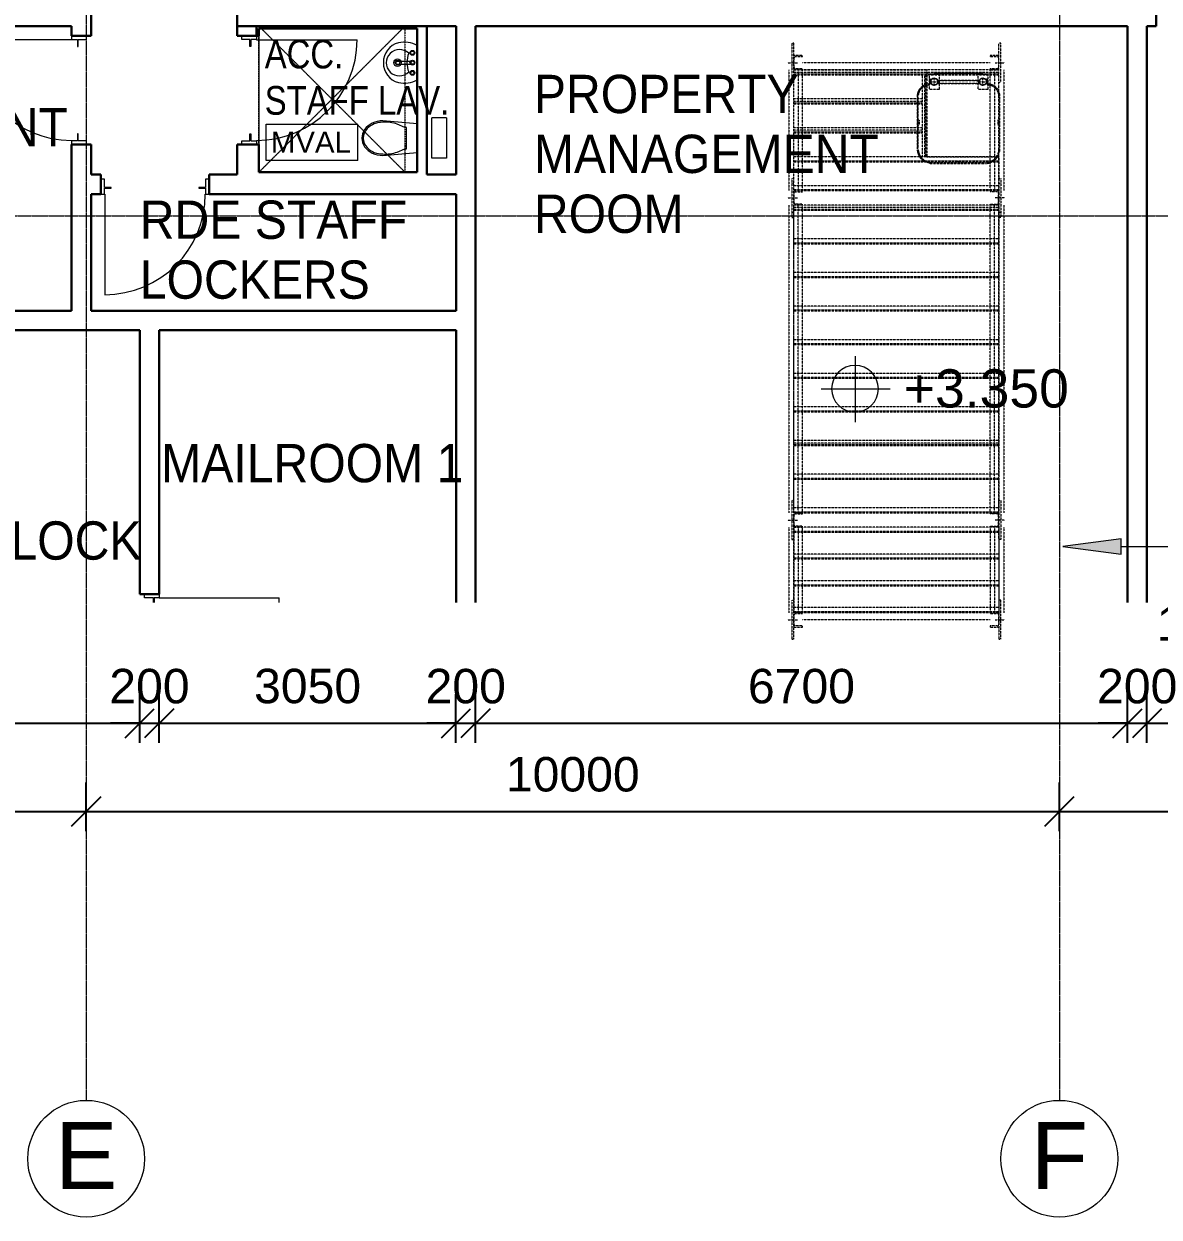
# Model space of a CAD drawing. Header units: millimetres. Extents: x -309924 to 219496, y -330797 to 211873.
# Drawn here: x 46211 to 57876, y 122717 to 134980 of the extents above; entities that cross this region are included whole.
import ezdxf

# ---------------------------------------------------------------- set-up
doc = ezdxf.new("R2010")
doc.units = ezdxf.units.MM
for name, pattern in [('Grid Line', [21, 12, -3, 3, -3]), ('Hidden_samll_', [3, 2, -1]), ('Overhead', [1.8, 1.2, -0.6])]:
    doc.linetypes.add(name, pattern=pattern)
for name, color, linetype, lineweight in [('0-1', 7, 'Continuous', 5), ('A-ANNO-DIMS', 7, 'Continuous', 9), ('A-ANNO-NOTE', 7, 'Continuous', 5), ('A-DETL-GENF', 7, 'Continuous', 5), ('A-DETL-GENF-6', 7, 'Hidden_samll_', 5), ('A-DOOR', 7, 'Continuous', 5), ('A-DOOR-FRAM', 7, 'Continuous', 5), ('A-FLOR', 7, 'Continuous', 18), ('G-ANNO-DIMS', 7, 'Continuous', 5), ('G-ANNO-TEXT', 7, 'Continuous', 5), ('I-WALL', 7, 'Continuous', 9), ('I-WALL-3', 7, 'Continuous', 18), ('P-SANR-FIXT', 7, 'Continuous', 5), ('S-GRID-1', 7, 'Grid Line', 5), ('S-GRID-IDEN', 7, 'Continuous', 5)]:
    doc.layers.add(name, color=color, linetype=linetype, lineweight=lineweight)
doc.layers.add('B2 HP$0$WELD', color=253, linetype='Continuous')
doc.layers.add('Generic Models', color=7, linetype='Continuous')
doc.layers.add('Q-SPCQ-1', color=7, linetype='Continuous', lineweight=5, true_color=0xdfbfff)
doc.styles.add('Arial Narrow_1', font='ARIALN.TTF', dxfattribs={"height": 294.984802})
doc.styles.add('Arial_11', font='arial.ttf', dxfattribs={"height": 354.071856})
doc.styles.add('Arial_2', font='arial.ttf', dxfattribs={"height": 1.475299})
doc.styles.add('Arial_4', font='arial.ttf', dxfattribs={"height": 688.473054})
doc.styles.add('Arial_5', font='arial.ttf', dxfattribs={"width": 0.9, "height": 393.413174})
doc.dimstyles.new('Diagonal_-_2_0mm_Arial', dxfattribs={"dimscale": 304.8, "dimtxt": 500, "dimasz": 0.984252, "dimexe": 0.984252, "dimexo": 0.984252, "dimgap": 0.656168, "dimtad": 1, "dimdec": 0, "dimrnd": 5, "dimzin": 0, "dimdsep": 46, "dimtxsty": 'Arial_11', "dimblk1": 'OBLIQUE', "dimblk2": 'OBLIQUE', "dimsah": 1, "dimcen": 0.09, "dimdle": 0.656168, "dimadec": 0, "dimazin": 0, "dimtfac": 1, "dimtdec": 4, "dimtix": 1, "dimtmove": 0, "dimatfit": 3, "dimfxl": 1, "dimtvp": 1, "dimtolj": 1, "dimtzin": 0, "dimarcsym": 2})
pattern_1 = [(45, (-3598.9628, 5779.7869), (-0.5612660076, 0.5612660076), [])]
pattern_2 = [(45, (-3648.9628, 5779.7869), (-0.5612660076, 0.5612660076), [])]

# ---------------------------------------------------------------- blocks, each defined once
blk = doc.blocks.new('ARC_ANN_Toilet Universal - ARC_ANN_Toilet Universal-972495-B2_F PLAN _2 OF 2_')
at = {"layer": 'A-DETL-GENF-6'}
for p, q in [((-750, -750), (-750, 750)), ((-750, 750), (750, 750)), ((-750, 750), (750, -750)), ((-750, -750), (750, 750)), ((750, 750), (750, -750)), ((750, -750), (-750, -750))]:
    blk.add_line(p, q, dxfattribs=at)
blk = doc.blocks.new('Grid - 3mm-2917264-B2_F PLAN _2 OF 2_')
at = {"layer": 'S-GRID-IDEN'}
blk.add_circle((0, 0), 3, dxfattribs=at)
blk = doc.blocks.new('ARC_DOOR_M40_SINGLE_METAL - 900x2100mm-33263915-B2_F PLAN _2 OF 2_')
at = {"layer": 'A-DOOR'}
blk.add_line((517, 100), (517, 1134), dxfattribs=at)
at = {"layer": 'A-DOOR-FRAM'}
for p, q in [((-520, 100), (-557, 100)), ((-520, 40), (-520, 100)), ((-450, 40), (-520, 40)), ((-520, -52), (-520, 33)), ((-520, 33), (-450, 33)), ((-450, 33), (-450, 40)), ((520, 40), (450, 40)), ((450, 40), (450, 33)), ((450, 33), (520, 33)), ((557, 100), (520, 100)), ((520, 100), (520, 40)), ((520, 33), (520, -52)), ((-557, -52), (-520, -52)), ((520, -52), (557, -52))]:
    blk.add_line(p, q, dxfattribs=at)
blk.add_arc((517, 100), 1034, 90, 180, dxfattribs=at)
blk = doc.blocks.new('ARC_DOOR_M40_SINGLE_METAL - 1100x2100mm-33263900-B2_F PLAN _2 OF 2_')
at = {"layer": 'A-DOOR'}
blk.add_line((617, -100), (617, -1334), dxfattribs=at)
at = {"layer": 'A-DOOR-FRAM'}
for p, q in [((620, 52), (657, 52)), ((620, -40), (620, 52)), ((570, -40), (620, -40)), ((620, -47), (570, -47)), ((620, -100), (620, -47)), ((657, -100), (620, -100))]:
    blk.add_line(p, q, dxfattribs=at)
blk.add_arc((617, -100), 1234, 267.7886, 270, dxfattribs=at)
blk = doc.blocks.new('ARC_DOOR_M40_SINGLE_METAL - 900x2100mm-V21-B2_F PLAN _2 OF 2_')
at = {"layer": 'A-DOOR'}
blk.add_line((517, -100), (517, -1134), dxfattribs=at)
at = {"layer": 'A-DOOR-FRAM'}
for p, q in [((-557, 52), (-520, 52)), ((-520, 52), (-520, -33)), ((520, 52), (557, 52)), ((520, -33), (520, 52)), ((-520, -100), (-557, -100)), ((-520, -33), (-450, -33)), ((-520, -40), (-520, -100)), ((-450, -40), (-520, -40)), ((-450, -33), (-450, -40)), ((450, -33), (520, -33)), ((450, -40), (450, -33)), ((520, -40), (450, -40)), ((520, -100), (520, -40)), ((557, -100), (520, -100))]:
    blk.add_line(p, q, dxfattribs=at)
blk.add_arc((517, -100), 1034, 180, 270, dxfattribs=at)
blk = doc.blocks.new('ARC_DOOR_M40_SINGLE_METAL - 900x2100mm-33263898-B2_F PLAN _2 OF 2_')
at = {"layer": 'A-DOOR'}
blk.add_line((517, 100), (517, 1134), dxfattribs=at)
at = {"layer": 'A-DOOR-FRAM'}
for p, q in [((-520, 100), (-557, 100)), ((-520, 40), (-520, 100)), ((-450, 40), (-520, 40)), ((-520, -52), (-520, 33)), ((-520, 33), (-450, 33)), ((-450, 33), (-450, 40)), ((520, 40), (450, 40)), ((450, 40), (450, 33)), ((450, 33), (520, 33)), ((557, 100), (520, 100)), ((520, 100), (520, 40)), ((520, 33), (520, -52)), ((-557, -52), (-520, -52)), ((520, -52), (557, -52))]:
    blk.add_line(p, q, dxfattribs=at)
blk.add_arc((517, 100), 1034, 90, 180, dxfattribs=at)
blk = doc.blocks.new('_Oblique')
at = {"color": 0, "linetype": 'ByBlock', "lineweight": -2}
blk.add_line((-0.5, -0.5), (0.5, 0.5), dxfattribs=at)
blk = doc.blocks.new('*D275')
at = {"layer": 'A-ANNO-DIMS', "color": 0, "lineweight": -2, "transparency": 16777216}
for p, q in [((43001, 127592), (43001, 128092)), ((47401, 127592), (47401, 128092)), ((42801, 127792), (47601, 127792))]:
    blk.add_line(p, q, dxfattribs=at)
at = {"layer": 'Defpoints', "color": 0, "transparency": 16777216}
for p in [(47401, 127792), (43001, 127292), (47401, 127292)]:
    blk.add_point(p, dxfattribs=at)
at = {"layer": 'A-ANNO-DIMS', "color": 0, "lineweight": -2, "transparency": 16777216, "xscale": 299.9999999999999, "yscale": 299.9999999999999, "zscale": 299.9999999999999, "rotation": 180}
blk.add_blockref('_Oblique', (43001, 127792), dxfattribs=at)
at = {"layer": 'A-ANNO-DIMS', "color": 0, "lineweight": -2, "transparency": 16777216, "xscale": 299.9999999999999, "yscale": 299.9999999999999, "zscale": 299.9999999999999}
blk.add_blockref('_Oblique', (47401, 127792), dxfattribs=at)
at = {"layer": 'A-ANNO-DIMS', "color": 0, "transparency": 16777216, "insert": (45201, 128172), "char_height": 354.1, "attachment_point": 5, "style": 'Arial_11'}
blk.add_mtext('\\A1;4400', dxfattribs=at)
blk = doc.blocks.new('*D276')
at = {"layer": 'A-ANNO-DIMS', "color": 0, "lineweight": -2, "transparency": 16777216}
for p, q in [((47401, 127592), (47401, 128092)), ((47601, 127592), (47601, 128092)), ((47401, 127792), (47101, 127792)), ((47401, 127792), (47601, 127792)), ((47601, 127792), (47901, 127792))]:
    blk.add_line(p, q, dxfattribs=at)
at = {"layer": 'Defpoints', "color": 0, "transparency": 16777216}
for p in [(47601, 127792), (47401, 127292), (47601, 127292)]:
    blk.add_point(p, dxfattribs=at)
at = {"layer": 'A-ANNO-DIMS', "color": 0, "lineweight": -2, "transparency": 16777216, "xscale": 299.9999999999999, "yscale": 299.9999999999999, "zscale": 299.9999999999999}
blk.add_blockref('_Oblique', (47401, 127792), dxfattribs=at)
at = {"layer": 'A-ANNO-DIMS', "color": 0, "lineweight": -2, "transparency": 16777216, "xscale": 299.9999999999999, "yscale": 299.9999999999999, "zscale": 299.9999999999999, "rotation": 180}
blk.add_blockref('_Oblique', (47601, 127792), dxfattribs=at)
at = {"layer": 'A-ANNO-DIMS', "color": 0, "transparency": 16777216, "insert": (47501, 128172), "char_height": 354.1, "attachment_point": 5, "style": 'Arial_11'}
blk.add_mtext('\\A1;200', dxfattribs=at)
blk = doc.blocks.new('*D277')
at = {"layer": 'A-ANNO-DIMS', "color": 0, "lineweight": -2, "transparency": 16777216}
for p, q in [((47601, 127592), (47601, 128092)), ((50651, 127592), (50651, 128092)), ((47401, 127792), (50851, 127792))]:
    blk.add_line(p, q, dxfattribs=at)
at = {"layer": 'Defpoints', "color": 0, "transparency": 16777216}
for p in [(50651, 127792), (47601, 127292), (50651, 127292)]:
    blk.add_point(p, dxfattribs=at)
at = {"layer": 'A-ANNO-DIMS', "color": 0, "lineweight": -2, "transparency": 16777216, "xscale": 299.9999999999999, "yscale": 299.9999999999999, "zscale": 299.9999999999999, "rotation": 180}
blk.add_blockref('_Oblique', (47601, 127792), dxfattribs=at)
at = {"layer": 'A-ANNO-DIMS', "color": 0, "lineweight": -2, "transparency": 16777216, "xscale": 299.9999999999999, "yscale": 299.9999999999999, "zscale": 299.9999999999999}
blk.add_blockref('_Oblique', (50651, 127792), dxfattribs=at)
at = {"layer": 'A-ANNO-DIMS', "color": 0, "transparency": 16777216, "insert": (49126, 128173), "char_height": 354.1, "attachment_point": 5, "style": 'Arial_11'}
blk.add_mtext('\\A1;3050', dxfattribs=at)
blk = doc.blocks.new('*D278')
at = {"layer": 'A-ANNO-DIMS', "color": 0, "lineweight": -2, "transparency": 16777216}
for p, q in [((50651, 127592), (50651, 128092)), ((50851, 127592), (50851, 128092)), ((50651, 127792), (50351, 127792)), ((50651, 127792), (50851, 127792)), ((50851, 127792), (51151, 127792))]:
    blk.add_line(p, q, dxfattribs=at)
at = {"layer": 'Defpoints', "color": 0, "transparency": 16777216}
for p in [(50851, 127792), (50651, 127292), (50851, 127292)]:
    blk.add_point(p, dxfattribs=at)
at = {"layer": 'A-ANNO-DIMS', "color": 0, "lineweight": -2, "transparency": 16777216, "xscale": 299.9999999999999, "yscale": 299.9999999999999, "zscale": 299.9999999999999}
blk.add_blockref('_Oblique', (50651, 127792), dxfattribs=at)
at = {"layer": 'A-ANNO-DIMS', "color": 0, "lineweight": -2, "transparency": 16777216, "xscale": 299.9999999999999, "yscale": 299.9999999999999, "zscale": 299.9999999999999, "rotation": 180}
blk.add_blockref('_Oblique', (50851, 127792), dxfattribs=at)
at = {"layer": 'A-ANNO-DIMS', "color": 0, "transparency": 16777216, "insert": (50751, 128172), "char_height": 354.1, "attachment_point": 5, "style": 'Arial_11'}
blk.add_mtext('\\A1;200', dxfattribs=at)
blk = doc.blocks.new('*D279')
at = {"layer": 'A-ANNO-DIMS', "color": 0, "lineweight": -2, "transparency": 16777216}
for p, q in [((50851, 127592), (50851, 128092)), ((57551, 127592), (57551, 128092)), ((50651, 127792), (57751, 127792))]:
    blk.add_line(p, q, dxfattribs=at)
at = {"layer": 'Defpoints', "color": 0, "transparency": 16777216}
for p in [(57551, 127792), (50851, 127292), (57551, 127292)]:
    blk.add_point(p, dxfattribs=at)
at = {"layer": 'A-ANNO-DIMS', "color": 0, "lineweight": -2, "transparency": 16777216, "xscale": 299.9999999999999, "yscale": 299.9999999999999, "zscale": 299.9999999999999, "rotation": 180}
blk.add_blockref('_Oblique', (50851, 127792), dxfattribs=at)
at = {"layer": 'A-ANNO-DIMS', "color": 0, "lineweight": -2, "transparency": 16777216, "xscale": 299.9999999999999, "yscale": 299.9999999999999, "zscale": 299.9999999999999}
blk.add_blockref('_Oblique', (57551, 127792), dxfattribs=at)
at = {"layer": 'A-ANNO-DIMS', "color": 0, "transparency": 16777216, "insert": (54201, 128172), "char_height": 354.1, "attachment_point": 5, "style": 'Arial_11'}
blk.add_mtext('\\A1;6700', dxfattribs=at)
blk = doc.blocks.new('*D280')
at = {"layer": 'A-ANNO-DIMS', "color": 0, "lineweight": -2, "transparency": 16777216}
for p, q in [((57551, 127592), (57551, 128092)), ((57751, 127592), (57751, 128092)), ((57551, 127792), (57251, 127792)), ((57551, 127792), (57751, 127792)), ((57751, 127792), (58051, 127792))]:
    blk.add_line(p, q, dxfattribs=at)
at = {"layer": 'Defpoints', "color": 0, "transparency": 16777216}
for p in [(57751, 127792), (57551, 127292), (57751, 127292)]:
    blk.add_point(p, dxfattribs=at)
at = {"layer": 'A-ANNO-DIMS', "color": 0, "lineweight": -2, "transparency": 16777216, "xscale": 299.9999999999999, "yscale": 299.9999999999999, "zscale": 299.9999999999999}
blk.add_blockref('_Oblique', (57551, 127792), dxfattribs=at)
at = {"layer": 'A-ANNO-DIMS', "color": 0, "lineweight": -2, "transparency": 16777216, "xscale": 299.9999999999999, "yscale": 299.9999999999999, "zscale": 299.9999999999999, "rotation": 180}
blk.add_blockref('_Oblique', (57751, 127792), dxfattribs=at)
at = {"layer": 'A-ANNO-DIMS', "color": 0, "transparency": 16777216, "insert": (57651, 128172), "char_height": 354.1, "attachment_point": 5, "style": 'Arial_11'}
blk.add_mtext('\\A1;200', dxfattribs=at)
blk = doc.blocks.new('*D281')
at = {"layer": 'A-ANNO-DIMS', "color": 0, "lineweight": -2, "transparency": 16777216}
for p, q in [((57751, 127592), (57751, 128092)), ((59051, 127592), (59051, 128092)), ((57551, 127792), (59251, 127792))]:
    blk.add_line(p, q, dxfattribs=at)
at = {"layer": 'Defpoints', "color": 0, "transparency": 16777216}
for p in [(59051, 127792), (57751, 127292), (59051, 127292)]:
    blk.add_point(p, dxfattribs=at)
at = {"layer": 'A-ANNO-DIMS', "color": 0, "lineweight": -2, "transparency": 16777216, "xscale": 299.9999999999999, "yscale": 299.9999999999999, "zscale": 299.9999999999999, "rotation": 180}
blk.add_blockref('_Oblique', (57751, 127792), dxfattribs=at)
at = {"layer": 'A-ANNO-DIMS', "color": 0, "lineweight": -2, "transparency": 16777216, "xscale": 299.9999999999999, "yscale": 299.9999999999999, "zscale": 299.9999999999999}
blk.add_blockref('_Oblique', (59051, 127792), dxfattribs=at)
at = {"layer": 'A-ANNO-DIMS', "color": 0, "transparency": 16777216, "insert": (58401, 128815), "char_height": 354.1, "attachment_point": 5, "style": 'Arial_11'}
blk.add_mtext('\\A1;1300', dxfattribs=at)
blk = doc.blocks.new('*D284')
at = {"layer": 'A-ANNO-DIMS', "color": 0, "lineweight": -2, "transparency": 16777216}
for p, q in [((36851, 126685), (36851, 127185)), ((46851, 126685), (46851, 127185)), ((36651, 126885), (47051, 126885))]:
    blk.add_line(p, q, dxfattribs=at)
at = {"layer": 'Defpoints', "color": 0, "transparency": 16777216}
for p in [(46851, 126885), (36851, 126385), (46851, 126385)]:
    blk.add_point(p, dxfattribs=at)
at = {"layer": 'A-ANNO-DIMS', "color": 0, "lineweight": -2, "transparency": 16777216, "xscale": 299.9999999999999, "yscale": 299.9999999999999, "zscale": 299.9999999999999, "rotation": 180}
blk.add_blockref('_Oblique', (36851, 126885), dxfattribs=at)
at = {"layer": 'A-ANNO-DIMS', "color": 0, "lineweight": -2, "transparency": 16777216, "xscale": 299.9999999999999, "yscale": 299.9999999999999, "zscale": 299.9999999999999}
blk.add_blockref('_Oblique', (46851, 126885), dxfattribs=at)
at = {"layer": 'A-ANNO-DIMS', "color": 0, "transparency": 16777216, "insert": (41851, 127266), "char_height": 354.1, "attachment_point": 5, "style": 'Arial_11'}
blk.add_mtext('\\A1;10000', dxfattribs=at)
blk = doc.blocks.new('*D285')
at = {"layer": 'A-ANNO-DIMS', "color": 0, "lineweight": -2, "transparency": 16777216}
for p, q in [((46851, 126685), (46851, 127185)), ((56851, 126685), (56851, 127185)), ((46651, 126885), (57051, 126885))]:
    blk.add_line(p, q, dxfattribs=at)
at = {"layer": 'Defpoints', "color": 0, "transparency": 16777216}
for p in [(56851, 126885), (46851, 126385), (56851, 126385)]:
    blk.add_point(p, dxfattribs=at)
at = {"layer": 'A-ANNO-DIMS', "color": 0, "lineweight": -2, "transparency": 16777216, "xscale": 299.9999999999999, "yscale": 299.9999999999999, "zscale": 299.9999999999999, "rotation": 180}
blk.add_blockref('_Oblique', (46851, 126885), dxfattribs=at)
at = {"layer": 'A-ANNO-DIMS', "color": 0, "lineweight": -2, "transparency": 16777216, "xscale": 299.9999999999999, "yscale": 299.9999999999999, "zscale": 299.9999999999999}
blk.add_blockref('_Oblique', (56851, 126885), dxfattribs=at)
at = {"layer": 'A-ANNO-DIMS', "color": 0, "transparency": 16777216, "insert": (51851, 127266), "char_height": 354.1, "attachment_point": 5, "style": 'Arial_11'}
blk.add_mtext('\\A1;10000', dxfattribs=at)
blk = doc.blocks.new('*D286')
at = {"layer": 'A-ANNO-DIMS', "color": 0, "lineweight": -2, "transparency": 16777216}
for p, q in [((56851, 126685), (56851, 127185)), ((66851, 126685), (66851, 127185)), ((56651, 126885), (67051, 126885))]:
    blk.add_line(p, q, dxfattribs=at)
at = {"layer": 'Defpoints', "color": 0, "transparency": 16777216}
for p in [(66851, 126885), (56851, 126385), (66851, 126385)]:
    blk.add_point(p, dxfattribs=at)
at = {"layer": 'A-ANNO-DIMS', "color": 0, "lineweight": -2, "transparency": 16777216, "xscale": 299.9999999999999, "yscale": 299.9999999999999, "zscale": 299.9999999999999, "rotation": 180}
blk.add_blockref('_Oblique', (56851, 126885), dxfattribs=at)
at = {"layer": 'A-ANNO-DIMS', "color": 0, "lineweight": -2, "transparency": 16777216, "xscale": 299.9999999999999, "yscale": 299.9999999999999, "zscale": 299.9999999999999}
blk.add_blockref('_Oblique', (66851, 126885), dxfattribs=at)
at = {"layer": 'A-ANNO-DIMS', "color": 0, "transparency": 16777216, "insert": (61851, 127266), "char_height": 354.1, "attachment_point": 5, "style": 'Arial_11'}
blk.add_mtext('\\A1;10000', dxfattribs=at)
blk = doc.blocks.new('ARC_ANN_MVAL - MVAL-956366-G_F PLAN _1 OF 2_')
at = {"layer": 'A-ANNO-NOTE'}
for p, q in [((-2.443, -0.916), (-2.443, 0.946)), ((-2.443, 0.946), (2.261, 0.946)), ((2.261, -0.916), (2.261, 0.946)), ((2.261, -0.916), (-2.443, -0.916))]:
    blk.add_line(p, q, dxfattribs=at)
at = {"layer": 'A-ANNO-NOTE', "insert": (-0.153, 0.57), "char_height": 1.0819, "width": 4.89704, "attachment_point": 2, "line_spacing_factor": 0.938532, "style": 'Arial_2'}
blk.add_mtext('MVAL', dxfattribs=at)
blk = doc.blocks.new('B2 HP$0$A$C15751AA4')
at = {"layer": 'B2 HP$0$WELD', "ltscale": 20}
h = blk.add_hatch(color=256, dxfattribs=at)
h.dxf.hatch_style = 1
h.paths.add_polyline_path([(2, 0), (2, 2), (0, 2, 0.414219)])
at = {"layer": 'B2 HP$0$WELD'}
blk.add_lwpolyline([(2, 0), (2, 2), (0, 2, 0.414219)], format="xyb", close=True, dxfattribs=at)
blk = doc.blocks.new('B2 HP$0$A$C2B5B1DEE')
at = {"layer": 'B2 HP$0$WELD', "ltscale": 20}
for centre, start in [((4, 16), 90.0011), ((4, 12), 150), ((4, 8), 150), ((4, 4), 150)]:
    blk.add_arc(centre, 4, start, 269.9989, dxfattribs=at)

msp = doc.modelspace()

# ---------------------------------------------------------------- hatches: boundary and pattern name
at = {"layer": 'G-ANNO-TEXT'}
msp.add_hatch(color=256, dxfattribs=at).paths.add_polyline_path([(56886.6, 129607.9), (57486.6, 129528.9), (57486.6, 129686.9)], flags=0)
at = {"layer": 'Generic Models', "linetype": 'Overhead', "lineweight": 0, "true_color": 0x636466}
h = msp.add_hatch(color=251, dxfattribs=at)
h.dxf.hatch_style = 1
h.paths.add_polyline_path([(55599.5, 134402.1, -0.6319438), (55602.8, 134400.6), (55600.8, 134400.6, 0.020008)])
h = msp.add_hatch(dxfattribs=at)
h.set_pattern_fill('ANSI31', color=251, scale=0.25)
h.set_pattern_definition(pattern_1)
h.paths.add_polyline_path([(55603.3, 134400.6), (55600.8, 134400.6, -0.0241672), (55602.2, 134398.6), (55604.5, 134398.6, 0.0216751)])
h.paths.add_polyline_path([(55604.5, 134398.6), (55603.8, 134398.6), (55603.8, 134395.4, -0.1010205), (55605.8, 134385.6), (55605.8, 134395.8, 0.0287648)])
h = msp.add_hatch(dxfattribs=at)
h.set_pattern_fill('ANSI31', color=251, scale=0.25)
h.set_pattern_definition(pattern_2)
h.paths.add_polyline_path([(56027.5, 134400.6), (56030, 134400.6, 0.0241672), (56028.6, 134398.6), (56026.3, 134398.6, -0.0216751)])
h.paths.add_polyline_path([(56026.3, 134398.6), (56027, 134398.6), (56027, 134395.4, 0.1010205), (56025, 134385.6), (56025, 134395.8, -0.0287648)])
h = msp.add_hatch(color=251, dxfattribs=at)
h.dxf.hatch_style = 1
h.paths.add_polyline_path([(56031.2, 134402.1, 0.6319438), (56028, 134400.6), (56030, 134400.6, -0.020008)])
h = msp.add_hatch(color=251, dxfattribs=at)
h.dxf.hatch_style = 1
h.paths.add_polyline_path([(55600.8, 134370.6), (55602.8, 134370.6, -0.6319438), (55599.5, 134369, 0.020008)])
h = msp.add_hatch(dxfattribs=at)
h.set_pattern_fill('ANSI31', color=251, scale=0.25)
h.set_pattern_definition(pattern_1)
h.paths.add_polyline_path([(55605.8, 134395.8), (55605.8, 134385.6), (55607.8, 134385.6, 0.0971329)])
h.paths.add_polyline_path([(55607.8, 134385.6), (55605.8, 134385.6, -0.1375709), (55602.2, 134372.6), (55604.5, 134372.6, 0.1262505)])
h.paths.add_polyline_path([(55604.5, 134372.6), (55602.2, 134372.6, -0.0241672), (55600.8, 134370.6), (55603.3, 134370.6, 0.0216751)])
h = msp.add_hatch(dxfattribs=at)
h.set_pattern_fill('ANSI31', color=251, scale=0.25)
h.set_pattern_definition(pattern_2)
h.paths.add_polyline_path([(56025, 134395.8), (56025, 134385.6), (56023, 134385.6, -0.0971329)])
h.paths.add_polyline_path([(56023, 134385.6), (56025, 134385.6, 0.1375709), (56028.6, 134372.6), (56026.3, 134372.6, -0.1262505)])
h.paths.add_polyline_path([(56026.3, 134372.6), (56028.6, 134372.6, 0.0241672), (56030, 134370.6), (56027.5, 134370.6, -0.0216751)])
h = msp.add_hatch(color=251, dxfattribs=at)
h.dxf.hatch_style = 1
h.paths.add_polyline_path([(56030, 134370.6), (56028, 134370.6, 0.6319438), (56031.2, 134369, -0.020008)])
h = msp.add_hatch(color=251, dxfattribs=at)
h.dxf.hatch_style = 1
h.paths.add_polyline_path([(55400.4, 133995.6, -0.4142136), (55405.4, 133990.6), (55400.4, 133990.6)])
h = msp.add_hatch(color=251, dxfattribs=at)
h.dxf.hatch_style = 1
h.paths.add_polyline_path([(55400.4, 133935.6, 0.4142136), (55405.4, 133940.6), (55400.4, 133940.6)])
h = msp.add_hatch(color=251, dxfattribs=at)
h.dxf.hatch_style = 1
h.paths.add_polyline_path([(56230.4, 133995.6, 0.4142136), (56225.4, 133990.6), (56230.4, 133990.6)])
h = msp.add_hatch(color=251, dxfattribs=at)
h.dxf.hatch_style = 1
h.paths.add_polyline_path([(56230.4, 133935.6, -0.4142136), (56225.4, 133940.6), (56230.4, 133940.6)])
h = msp.add_hatch(color=251, dxfattribs=at)
h.dxf.hatch_style = 1
h.paths.add_polyline_path([(55785.4, 133555.6, -0.4142136), (55790.4, 133560.6), (55790.4, 133555.6)])
h = msp.add_hatch(color=251, dxfattribs=at)
h.dxf.hatch_style = 1
h.paths.add_polyline_path([(55845.4, 133555.6, 0.4142136), (55840.4, 133560.6), (55840.4, 133555.6)])

# ---------------------------------------------------------------- linework, layer by layer
at = {"layer": 'A-FLOR'}
msp.add_line((48626.1, 134855.9), (48626.1, 133741.9), dxfattribs=at)
at = {"layer": 'G-ANNO-DIMS', "extrusion": (0, 0, -1)}
for p, q in [((54751.3, 131565.7), (54751.3, 130886.4)), ((54403.6, 131229.8), (55112.1, 131229.8))]:
    msp.add_line(p, q, dxfattribs=at)
msp.add_circle((-54751.3, 131229.8), 240, dxfattribs=at)
at = {"layer": 'G-ANNO-TEXT'}
for p, q in [((57486.6, 129686.9), (56886.6, 129607.9)), ((57486.6, 129528.9), (57486.6, 129686.9)), ((56886.6, 129607.9), (57486.6, 129528.9)), ((57486.6, 129607.9), (59843.3, 129607.9))]:
    msp.add_line(p, q, dxfattribs=at)
at = {"layer": 'Generic Models', "color": 251, "linetype": 'Overhead', "lineweight": 0, "true_color": 0x636466}
for p, q in [((54121.3, 134781.1), (54101.3, 134781.1)), ((54101.3, 134781.1), (54101.3, 134381.1)), ((54121.3, 128656.1), (54121.3, 134781.1)), ((56250.4, 134781.1), (56230.4, 134781.1)), ((56230.4, 132991.1), (56230.4, 134781.1)), ((56250.4, 134381.1), (56250.4, 134781.1)), ((54211.3, 134656.1), (54121.3, 134656.1)), ((54139.1, 134644.1), (54211.3, 134644.1)), ((54211.3, 134644.1), (54211.3, 134656.1)), ((56230.4, 134656.1), (56140.4, 134656.1)), ((56140.4, 134656.1), (56140.4, 134644.1)), ((56140.4, 134644.1), (56212.6, 134644.1)), ((54061.3, 134581.1), (54161.3, 134581.1)), ((54127.1, 134530.1), (54127.1, 134632.1)), ((56140.4, 134581.1), (54211.3, 134581.1)), ((56190.4, 134581.1), (56290.4, 134581.1)), ((56224.6, 134632.2), (56224.6, 134530.2)), ((54071.3, 134506.1), (54071.3, 133266.1)), ((54121.3, 134506.1), (54211.3, 134506.1)), ((56230.4, 134506.1), (54121.3, 134506.1)), ((54121.3, 134506.1), (55490.4, 134506.1)), ((56230.4, 134481.1), (54121.3, 134481.1)), ((54121.3, 134466.1), (56230.4, 134466.1)), ((54121.3, 134456.1), (56230.4, 134456.1)), ((54211.3, 134518.1), (54139.1, 134518.1)), ((54166.3, 134506.1), (54166.3, 133266.1)), ((54211.3, 134506.1), (54211.3, 134518.1)), ((54211.3, 133254.1), (54211.3, 134506.1)), ((55440.4, 134456.1), (55440.4, 133613.6)), ((55465.4, 134456.1), (55465.4, 133613.6)), ((55480.4, 133613.6), (55480.4, 134456.1)), ((55490.4, 134506.1), (55490.4, 133613.6)), ((55527.3, 134410.6), (55517.3, 134410.6)), ((55517.3, 134410.6), (55517.3, 134375.1)), ((55527.3, 134375.1), (55527.3, 134410.6)), ((55565.4, 134342.5), (55565.4, 134428.6)), ((55599.5, 134402.4), (56031.3, 134402.4)), ((55600.9, 134399.2), (56029.9, 134399.2)), ((56065.4, 134342.5), (56065.4, 134428.6)), ((56113.4, 134410.6), (56103.4, 134410.6)), ((56103.4, 134410.6), (56103.4, 134375.1)), ((56113.4, 134375.1), (56113.4, 134410.6)), ((56212.7, 134518.1), (56140.4, 134518.1)), ((56140.4, 133254.1), (56140.4, 134518.1)), ((56140.4, 134506.1), (56230.4, 134506.1)), ((56185.4, 134506.1), (56185.4, 133266.1)), ((56280.4, 134506.1), (56280.4, 133266.1)), ((54101.3, 134381.1), (54121.3, 134381.1)), ((55522.3, 134385.6), (55608.4, 134385.6)), ((55599.5, 134368.7), (56031.3, 134368.7)), ((55600.9, 134371.9), (56029.9, 134371.9)), ((56022.3, 134385.6), (56108.4, 134385.6)), ((56230.4, 134381.1), (56250.4, 134381.1)), ((55440.4, 134208.6), (54121.3, 134208.6)), ((55440.4, 134183.6), (54121.3, 134183.6)), ((54121.3, 134168.6), (55440.4, 134168.6)), ((54121.3, 134158.6), (55440.4, 134158.6)), ((55390.4, 134235.7), (55390.4, 133695.6)), ((55400.4, 133695.6), (55400.4, 134235.7)), ((56240.4, 133695.6), (56240.4, 134235.7)), ((55440.4, 133911.1), (54121.3, 133911.1)), ((55440.4, 133886.1), (54121.3, 133886.1)), ((54121.3, 133871.1), (55440.4, 133871.1)), ((54121.3, 133861.1), (55440.4, 133861.1)), ((55490.4, 133613.6), (56230.4, 133613.6)), ((56090.4, 133555.6), (55540.4, 133555.6)), ((55540.4, 133545.6), (56090.4, 133545.6)), ((56230.4, 133613.6), (56230.4, 128931.1)), ((54121.3, 133391.1), (54101.3, 133391.1)), ((54101.3, 133391.1), (54101.3, 132991.1)), ((54121.3, 133341.1), (54101.3, 133341.1)), ((56230.4, 133391.1), (56250.4, 133391.1)), ((56230.4, 133341.1), (56250.4, 133341.1)), ((56250.4, 133391.1), (56250.4, 132991.1)), ((54061.3, 133191.1), (54161.3, 133191.1)), ((54121.3, 133276.1), (56230.4, 133276.1)), ((54121.3, 133266.1), (56230.4, 133266.1)), ((54127.1, 133140.1), (54127.1, 133242.1)), ((54139.1, 133254.1), (54211.3, 133254.1)), ((56212.7, 133254.1), (56140.4, 133254.1)), ((56290.4, 133191.1), (56190.4, 133191.1)), ((56224.6, 133140.1), (56224.6, 133242.1)), ((54071.3, 133116.1), (54071.3, 129956.1)), ((54121.3, 129956.1), (54121.3, 133116.1)), ((56230.4, 133116.1), (54121.3, 133116.1)), ((56230.4, 133091.1), (54121.3, 133091.1)), ((54121.3, 133076.1), (56230.4, 133076.1)), ((54121.3, 133066.1), (56230.4, 133066.1)), ((54211.3, 133128.1), (54139.1, 133128.1)), ((54166.3, 129956.1), (54166.3, 133116.1)), ((54211.3, 129944.1), (54211.3, 133128.1)), ((56140.4, 133128.1), (56212.6, 133128.1)), ((56140.4, 129944.1), (56140.4, 133128.1)), ((56185.4, 129956.1), (56185.4, 133116.1)), ((56230.4, 129956.1), (56230.4, 133116.1)), ((56280.4, 133116.1), (56280.4, 129956.1)), ((54101.3, 133041.1), (54121.3, 133041.1)), ((54101.3, 132991.1), (54121.3, 132991.1)), ((56250.4, 133041.1), (56230.4, 133041.1)), ((56250.4, 132991.1), (56230.4, 132991.1)), ((56230.4, 130697.2), (54121.3, 130697.2)), ((56230.4, 130672.2), (54121.3, 130672.2)), ((54121.3, 130657.2), (56230.4, 130657.2)), ((54121.3, 130647.2), (56230.4, 130647.2)), ((54121.3, 130081.1), (54101.3, 130081.1)), ((54101.3, 130081.1), (54101.3, 129681.1)), ((56230.4, 129681.1), (56230.4, 130081.1)), ((56230.4, 130081.1), (56250.4, 130081.1)), ((56250.4, 130081.1), (56250.4, 129681.1)), ((54061.3, 129881.1), (54161.3, 129881.1)), ((54211.3, 129956.1), (54121.3, 129956.1)), ((54127.1, 129830.1), (54127.1, 129932.1)), ((54139.1, 129944.1), (54211.3, 129944.1)), ((56140.4, 129956.1), (56230.4, 129956.1)), ((56212.7, 129944.1), (56140.4, 129944.1)), ((56290.4, 129881.1), (56190.4, 129881.1)), ((56224.6, 129830.1), (56224.6, 129932.1)), ((54071.3, 129806.1), (54071.3, 128928.6)), ((54121.3, 129806.1), (54211.3, 129806.1)), ((54121.3, 129806.1), (54121.3, 128931.1)), ((54211.3, 129818.1), (54139.1, 129818.1)), ((54166.3, 129806.1), (54166.3, 128931.1)), ((54211.3, 128919.1), (54211.3, 129818.1)), ((56140.4, 129806.1), (56140.4, 129818.1)), ((56140.4, 129818.1), (56212.6, 129818.1)), ((56230.4, 129806.1), (56140.4, 129806.1)), ((56140.4, 129806.1), (56140.4, 128931.1)), ((56185.4, 129806.1), (56185.4, 128931.1)), ((56230.4, 129806.1), (56230.4, 128931.1)), ((56280.4, 129806.1), (56280.4, 128928.6)), ((54101.3, 129681.1), (54121.3, 129681.1)), ((56250.4, 129681.1), (56230.4, 129681.1)), ((54121.3, 129056.1), (54101.3, 129056.1)), ((54101.3, 129056.1), (54101.3, 128656.1)), ((56250.4, 129056.1), (56230.4, 129056.1)), ((56230.4, 129056.1), (56230.4, 128656.1)), ((56250.4, 128656.1), (56250.4, 129056.1)), ((54211.3, 128931.1), (54121.3, 128931.1)), ((56230.4, 128931.1), (54121.3, 128931.1)), ((54127.1, 128805.1), (54127.1, 128907.1)), ((54139.1, 128919.1), (54211.3, 128919.1)), ((56230.4, 128931.1), (56140.4, 128931.1)), ((56140.4, 128931.1), (56140.4, 128919.1)), ((56140.4, 128919.1), (56212.6, 128919.1)), ((56224.6, 128907.2), (56224.6, 128805.2)), ((54061.3, 128856.1), (54161.3, 128856.1)), ((54121.3, 128781.1), (54211.3, 128781.1)), ((54211.3, 128793.1), (54139.1, 128793.1)), ((56140.4, 128856.1), (54211.3, 128856.1)), ((54211.3, 128781.1), (54211.3, 128793.1)), ((56212.7, 128793.1), (56140.4, 128793.1)), ((56140.4, 128793.1), (56140.4, 128781.1)), ((56140.4, 128781.1), (56230.4, 128781.1)), ((56190.4, 128856.1), (56290.4, 128856.1)), ((54101.3, 128656.1), (54121.3, 128656.1)), ((56230.4, 128656.1), (56250.4, 128656.1))]:
    msp.add_line(p, q, dxfattribs=at)
for points in [[(55515.4, 134305.6), (55515.4, 134465.6), (55615.4, 134465.6), (55615.4, 134305.6)], [(56015.4, 134305.6), (56015.4, 134465.6), (56115.4, 134465.6), (56115.4, 134305.6)], [(55400.4, 133940.6), (55400.4, 133990.6), (55410.4, 133990.6), (55410.4, 133940.6)], [(56230.4, 133940.6), (56230.4, 133990.6), (56220.4, 133990.6), (56220.4, 133940.6)], [(55790.4, 133555.6), (55840.4, 133555.6), (55840.4, 133565.6), (55790.4, 133565.6)]]:
    msp.add_lwpolyline(points, close=True, dxfattribs=at)
for points in [[(56065.4, 134473.6), (55565.4, 134473.6)], [(56230.4, 133613.6), (54121.3, 133613.6)], [(54121.3, 133573.6), (56230.4, 133573.6)], [(54121.3, 133563.6), (56230.4, 133563.6)], [(56230.4, 133316.1), (54121.3, 133316.1)], [(56230.4, 133116.1), (54121.3, 133116.1)], [(54121.3, 133076.1), (56230.4, 133076.1)], [(54121.3, 133066.1), (56230.4, 133066.1)], [(56230.4, 132770.6), (54121.3, 132770.6)], [(54121.3, 132730.6), (56230.4, 132730.6)], [(54121.3, 132720.6), (56230.4, 132720.6)], [(56230.4, 132425), (54121.3, 132425)], [(54121.3, 132385), (56230.4, 132385)], [(54121.3, 132375), (56230.4, 132375)], [(56230.4, 132079.5), (54121.3, 132079.5)], [(54121.3, 132039.5), (56230.4, 132039.5)], [(54121.3, 132029.5), (56230.4, 132029.5)], [(56230.4, 131733.9), (54121.3, 131733.9)], [(54121.3, 131693.9), (56230.4, 131693.9)], [(54121.3, 131683.9), (56230.4, 131683.9)], [(56230.4, 131388.4), (54121.3, 131388.4)], [(54121.3, 131348.4), (56230.4, 131348.4)], [(54121.3, 131338.4), (56230.4, 131338.4)], [(56230.4, 131042.8), (54121.3, 131042.8)], [(54121.3, 131002.8), (56230.4, 131002.8)], [(54121.3, 130992.8), (56230.4, 130992.8)], [(56230.4, 130351.7), (54121.3, 130351.7)], [(54121.3, 130311.7), (56230.4, 130311.7)], [(54121.3, 130301.7), (56230.4, 130301.7)], [(56230.4, 130006.1), (54121.3, 130006.1)], [(54121.3, 129966.1), (56230.4, 129966.1)], [(54121.3, 129956.1), (56230.4, 129956.1)], [(56230.4, 129806.1), (54121.3, 129806.1)], [(54121.3, 129766.1), (56230.4, 129766.1)], [(54121.3, 129756.1), (56230.4, 129756.1)], [(56230.4, 129531.1), (54121.3, 129531.1)], [(54121.3, 129491.1), (56230.4, 129491.1)], [(54121.3, 129481.1), (56230.4, 129481.1)], [(56230.4, 129256.1), (54121.3, 129256.1)], [(54121.3, 129216.1), (56230.4, 129216.1)], [(54121.3, 129206.1), (56230.4, 129206.1)], [(56230.4, 128981.1), (54121.3, 128981.1)], [(54121.3, 128941.1), (56230.4, 128941.1)], [(54121.3, 128931.1), (56230.4, 128931.1)]]:
    msp.add_lwpolyline(points, dxfattribs=at)
for centre, radius in [((55565.4, 134385.6), 38), ((55565.4, 134385.6), 34), ((56065.4, 134385.6), 38), ((56065.4, 134385.6), 34)]:
    msp.add_circle(centre, radius, dxfattribs=at)
for centre, radius, start, end in [((54139.1, 134632.1), 12, 90.12546, 180.12546), ((56212.6, 134632.1), 12, 0.12546, 90.12546), ((54139.1, 134530.1), 12, 180.12546, 270.12546), ((56212.6, 134530.1), 12, 270.12546, 0.12546), ((55600.8, 134400.6), 2, 0, 129.16234), ((56030, 134400.6), 2, 50.83766, 180), ((55515.4, 134235.7), 125, 95.34855, 180), ((55515.4, 134235.7), 115, 95.34855, 180), ((55502.3, 134375.1), 15, 275.34855, 0), ((55502.3, 134375.1), 25, 275.34855, 0), ((55600.8, 134370.6), 2, 230.83766, 0), ((56030, 134370.6), 2, 180, 309.16234), ((56128.4, 134375.1), 25, 180, 264.65145), ((56128.4, 134375.1), 15, 180, 264.65145), ((56115.4, 134235.7), 115, 0, 84.65145), ((56115.4, 134235.7), 125, 0, 84.65145), ((55400.4, 133990.6), 5, 0, 90), ((55400.4, 133940.6), 5, 270, 0), ((56230.4, 133990.6), 5, 90, 180), ((56230.4, 133940.6), 5, 180, 270), ((55540.4, 133695.6), 150, 180, 270), ((55540.4, 133695.6), 140, 180, 270), ((56090.4, 133695.6), 150, 270, 0), ((56090.4, 133695.6), 140, 270, 0), ((55790.4, 133555.6), 5, 90, 180), ((55840.4, 133555.6), 5, 0, 90), ((54139.1, 133242.1), 12, 90.12546, 180.12546), ((56212.6, 133242.1), 12, 359.87454, 89.87454), ((54139.1, 133140.1), 12, 180.12546, 270.12546), ((56212.6, 133140.1), 12, 269.87454, 359.87454), ((54139.1, 129932.1), 12, 90.12546, 180.12546), ((56212.6, 129932.1), 12, 359.87454, 89.87454), ((54139.1, 129830.1), 12, 180.12546, 270.12546), ((56212.6, 129830.1), 12, 269.87454, 359.87454), ((54139.1, 128907.1), 12, 90.12546, 180.12546), ((56212.6, 128907.1), 12, 0.12546, 90.12546), ((54139.1, 128805.1), 12, 180.12546, 270.12546), ((56212.6, 128805.1), 12, 270.12546, 0.12546)]:
    msp.add_arc(centre, radius, start, end, dxfattribs=at)
at = {"layer": 'I-WALL', "lineweight": 30}
for p, q in [((46901.1, 134855.9), (46901.1, 135155.9)), ((48401.1, 135155.9), (48401.1, 134955.9)), ((57844.1, 134955.9), (57844.1, 135155.9)), ((45201.1, 134955.9), (46701.1, 134955.9)), ((46701.1, 134955.9), (46701.1, 134855.9)), ((48401.1, 134955.9), (48401.1, 134855.9)), ((48401.1, 134955.9), (50651.1, 134955.9)), ((48601.1, 134955.9), (48601.1, 134930.9)), ((48601.1, 134930.9), (48601.1, 134855.9)), ((48626.1, 134855.9), (48626.1, 134930.9)), ((48626.1, 134930.9), (50253.6, 134930.9)), ((50253.6, 134930.9), (50253.6, 133455.9)), ((50351.1, 133430.9), (50351.1, 134955.9)), ((50651.1, 134955.9), (50651.1, 133430.9)), ((50851.1, 129032.5), (50851.1, 134955.9)), ((50851.1, 134955.9), (57551.1, 134955.9)), ((57551.1, 134955.9), (57551.1, 129032.5)), ((57751.1, 129032.5), (57751.1, 134955.9)), ((57751.1, 134955.9), (57844.1, 134955.9)), ((46701.1, 134855.9), (46901.1, 134855.9)), ((48401.1, 134855.9), (48626.1, 134855.9)), ((46901.1, 133741.9), (46701.1, 133741.9)), ((46701.1, 133741.9), (46701.1, 132030.9)), ((46901.1, 133430.9), (46901.1, 133741.9)), ((48626.1, 133741.9), (48401.1, 133741.9)), ((48401.1, 133741.9), (48401.1, 133430.9)), ((48626.1, 133455.9), (48626.1, 133741.9)), ((47001.1, 133430.9), (46901.1, 133430.9)), ((47001.1, 133230.9), (47001.1, 133430.9)), ((48401.1, 133430.9), (48115.1, 133430.9)), ((48115.1, 133430.9), (48115.1, 133230.9)), ((50253.6, 133455.9), (48626.1, 133455.9)), ((50651.1, 133430.9), (50351.1, 133430.9)), ((46901.1, 132030.9), (46901.1, 133230.9)), ((46901.1, 133230.9), (47001.1, 133230.9)), ((48115.1, 133230.9), (50651.1, 133230.9)), ((50651.1, 133230.9), (50651.1, 132030.9)), ((46701.1, 132030.9), (43001.1, 132030.9)), ((50651.1, 132030.9), (46901.1, 132030.9)), ((43001.1, 131830.9), (47401.1, 131830.9)), ((47401.1, 131830.9), (47401.1, 129119.9)), ((47601.1, 131830.9), (50651.1, 131830.9)), ((47601.1, 129119.9), (47601.1, 131830.9)), ((50651.1, 131830.9), (50651.1, 129032.5)), ((47401.1, 129119.9), (47601.1, 129119.9))]:
    msp.add_line(p, q, dxfattribs=at)
at = {"layer": 'I-WALL-3'}
msp.add_line((48601.1, 134855.9), (48601.1, 134930.9), dxfattribs=at)
at = {"layer": 'P-SANR-FIXT'}
for p, q in [((50038.7, 134595.9), (50182.9, 134595.9)), ((50038.7, 134565.9), (50182.9, 134565.9)), ((50253.6, 133953.4), (49898.6, 133983.4)), ((50123.6, 133915.7), (50046.9, 133949)), ((50143.6, 133915.7), (50123.6, 133915.7)), ((50143.6, 133695.7), (50143.6, 133915.7)), ((50403.6, 133598.4), (50403.6, 134013.4)), ((50553.6, 134013.4), (50403.6, 134013.4)), ((50553.6, 134013.4), (50553.6, 133598.4)), ((50046.9, 133662.4), (50123.6, 133695.7)), ((50123.6, 133695.7), (50143.6, 133695.7)), ((49898.6, 133628.4), (50253.6, 133658.4)), ((50553.6, 133598.4), (50403.6, 133598.4))]:
    msp.add_line(p, q, dxfattribs=at)
for centre, radius in [((50202.9, 134682.2), 25), ((50202.9, 134682.2), 17), ((50050, 134580.9), 38.6), ((50050, 134580.9), 23.5), ((50202.9, 134580.9), 25), ((50204.3, 134581.7), 16.8), ((50202.9, 134476.6), 25), ((50203.9, 134476.6), 17)]:
    msp.add_circle(centre, radius, dxfattribs=at)
for centre, radius, start, end in [((50108.5, 134586.8), 203.5, 103.63475, 181.65548), ((50122.8, 134527.6), 264.4, 60.36465, 103.63475), ((50070, 134580.9), 135, 45.46261, 315.05531), ((50413.9, 134582.5), 266.6, 159.19834, 201.31958), ((50108.5, 134575), 203.5, 178.34392, 256.36465), ((50122.8, 134634.2), 264.4, 256.36465, 299.63475), ((49892.8, 133751.8), 216.5, 88.47617, 135.50845), ((49926.7, 133602), 367.3, 70.88597, 94.38454), ((49838.6, 133805.7), 140, 135.67882, 224.32058), ((49892.8, 133859.6), 216.5, 224.49095, 271.52323), ((49926.7, 134009.4), 367.3, 265.61487, 289.11343)]:
    msp.add_arc(centre, radius, start, end, dxfattribs=at)
for centre, major_axis, ratio, start_param, end_param in [((50038.7, 134580.9), (0, 15), 0.4285251, 0, 3.1415927), ((49898.6, 133805.9), (215, 0), 0.8255814, 1.5707963, 4.712389)]:
    msp.add_ellipse(centre, major_axis=major_axis, ratio=ratio, start_param=start_param, end_param=end_param, dxfattribs=at)
at = {"layer": 'S-GRID-1'}
for p, q in [((46851.1, 143788.9), (46851, 123917.3)), ((56851.1, 143788.9), (56851, 123917.3)), ((-10508.3, 133006.2), (128177.3, 133005.5))]:
    msp.add_line(p, q, dxfattribs=at)

# ---------------------------------------------------------------- block references
at = {"layer": '0-1'}
for name, p, rotation in [('ARC_DOOR_M40_SINGLE_METAL - 900x2100mm-33263915-B2_F PLAN _2 OF 2_', (46801.1, 134298.9), 89.99969999999995), ('ARC_DOOR_M40_SINGLE_METAL - 900x2100mm-V21-B2_F PLAN _2 OF 2_', (48501.1, 134298.9), 89.99969999999973), ('ARC_DOOR_M40_SINGLE_METAL - 900x2100mm-33263898-B2_F PLAN _2 OF 2_', (47558.1, 133330.9), 179.9997000009), ('ARC_DOOR_M40_SINGLE_METAL - 1100x2100mm-33263900-B2_F PLAN _2 OF 2_', (47501.1, 128462.9), 89.99969999999985)]:
    msp.add_blockref(name, p, dxfattribs=dict(at, rotation=rotation))
at = {"layer": 'A-ANNO-NOTE', "xscale": 200, "yscale": 200, "zscale": 200}
msp.add_blockref('ARC_ANN_MVAL - MVAL-956366-G_F PLAN _1 OF 2_', (49190.4, 133758.6), dxfattribs=at)
at = {"layer": 'A-DETL-GENF'}
msp.add_blockref('ARC_ANN_Toilet Universal - ARC_ANN_Toilet Universal-972495-B2_F PLAN _2 OF 2_', (49376.1, 134205.9), dxfattribs=at)
at = {"layer": 'Generic Models', "color": 251, "linetype": 'Overhead', "lineweight": 0, "true_color": 0x636466}
msp.add_blockref('B2 HP$0$A$C2B5B1DEE', (55523.3, 134384.6), dxfattribs=at)
at = {"layer": 'Generic Models', "color": 251, "linetype": 'Overhead', "lineweight": 0, "true_color": 0x636466, "yscale": 2, "zscale": 2, "rotation": 180}
for p, xscale in [((55523.3, 134408.6), -2), ((56107.4, 134408.6), 2)]:
    msp.add_blockref('B2 HP$0$A$C15751AA4', p, dxfattribs=dict(at, xscale=xscale))
at = {"layer": 'Generic Models', "color": 251, "linetype": 'Overhead', "lineweight": 0, "true_color": 0x636466, "xscale": -1}
msp.add_blockref('B2 HP$0$A$C2B5B1DEE', (56107.4, 134384.6), dxfattribs=at)
at = {"layer": 'Q-SPCQ-1'}
msp.add_blockref('B2 HP$0$A$C2B5B1DEE', (55523.3, 134384.6), dxfattribs=at)
at = {"layer": 'Q-SPCQ-1', "yscale": 2, "zscale": 2, "rotation": 180}
for p, xscale in [((55523.3, 134408.6), -2), ((56107.4, 134408.6), 2)]:
    msp.add_blockref('B2 HP$0$A$C15751AA4', p, dxfattribs=dict(at, xscale=xscale))
at = {"layer": 'Q-SPCQ-1', "xscale": -1}
msp.add_blockref('B2 HP$0$A$C2B5B1DEE', (56107.4, 134384.6), dxfattribs=at)
at = {"layer": 'S-GRID-IDEN', "xscale": 199.9999999999998, "yscale": 199.9999999999998, "zscale": 199.9999999999998, "rotation": 179.9996999996851}
for p in [(46851, 123317.3), (56851, 123317.3)]:
    msp.add_blockref('Grid - 3mm-2917264-B2_F PLAN _2 OF 2_', p, dxfattribs=at)

# ---------------------------------------------------------------- texts
at = {"layer": 'G-ANNO-DIMS', "insert": (55252.5, 131430.3), "char_height": 393.41, "width": 1598.4, "attachment_point": 1, "line_spacing_factor": 0.938532, "style": 'Arial_11'}
msp.add_mtext('+3.350', dxfattribs=at)
at = {"layer": 'G-ANNO-TEXT', "attachment_point": 1}
for s, insert, char_height, width, line_spacing_factor, style in [('ACC.\\PSTAFF LAV.', (48685.7, 134817.3), 294.98, 2711.196, 0.968573, 'Arial Narrow_1'), ('DELIVERY\\PMANAGEMENT\\POFFICE', (43117.7, 134730.1), 393.41, 4180.8, 0.938532, 'Arial_5'), ('PROPERTY\\PMANAGEMENT\\PROOM', (51451.6, 134456.2), 393.41, 4180.8, 0.938532, 'Arial_5'), ('RDE STAFF\\PLOCKERS', (47401.5, 133164.2), 393.41, 3240, 0.938532, 'Arial_5'), ('NON ART HOLDING/\\PSHIPPING/\\PRECEIVING/ LOCK\\PUP 1', (43077, 131713.8), 393.413, 4455.983, 0.938532, 'Arial_5'), ('MAILROOM 1', (47621.4, 130662.4), 393.41, 3672, 0.938532, 'Arial_5')]:
    msp.add_mtext(s, dxfattribs=dict(at, insert=insert, char_height=char_height, width=width, line_spacing_factor=line_spacing_factor, style=style))
at = {"layer": 'S-GRID-IDEN', "char_height": 688.5, "attachment_point": 2, "line_spacing_factor": 0.938532, "style": 'Arial_4'}
for s, insert, width in [('E', (46851.3, 123693.2), 764.362), ('F', (56851.3, 123693.2), 697.166)]:
    msp.add_mtext(s, dxfattribs=dict(at, insert=insert, width=width))

# ---------------------------------------------------------------- dimensions: what is measured, and where the dimension line sits
at = {"layer": 'A-ANNO-DIMS'}
dim = msp.add_linear_dim(base=(59051.1, 127791.6), p1=(57751.1, 127291.6), p2=(59051.1, 127291.6), dimstyle='Diagonal_-_2_0mm_Arial', override={"dimpost": '<>', "dimtmove": 1}, dxfattribs=at)
dim.commit()
dim.dimension.update_dxf_attribs({"geometry": '*D281', "text_midpoint": (58401.1, 128434), "dimtype": 160})
for base, p1, p2, picture, middle in [((47401.1, 127791.7), (43001.1, 127291.7), (47401.1, 127291.7), '*D275', (45201.1, 128172.5)), ((47601.1, 127791.7), (47401.1, 127291.7), (47601.1, 127291.7), '*D276', (47501.1, 128172.4)), ((50651.1, 127791.7), (47601.1, 127291.7), (50651.1, 127291.6), '*D277', (49126.1, 128172.6)), ((50851.1, 127791.6), (50651.1, 127291.6), (50851.1, 127291.6), '*D278', (50751.1, 128172.4)), ((57551.1, 127791.6), (50851.1, 127291.6), (57551.1, 127291.6), '*D279', (54201.1, 128172.4)), ((57751.1, 127791.6), (57551.1, 127291.6), (57751.1, 127291.6), '*D280', (57651.1, 128172.4)), ((46851, 126885.4), (36851, 126385.4), (46851, 126385.3), '*D284', (41851, 127266.2)), ((56851, 126885.3), (46851, 126385.3), (56851, 126385.3), '*D285', (51851, 127266.1)), ((66851, 126885.3), (56851, 126385.3), (66851, 126385.2), '*D286', (61851, 127266.1))]:
    dim = msp.add_linear_dim(base=base, p1=p1, p2=p2, dimstyle='Diagonal_-_2_0mm_Arial', override={"dimpost": '<>', "dimtmove": 1, "dimarcsym": 2}, dxfattribs=at)
    dim.commit()
    dim.dimension.update_dxf_attribs({"geometry": picture, "text_midpoint": middle})

doc.saveas('drawing.dxf')
